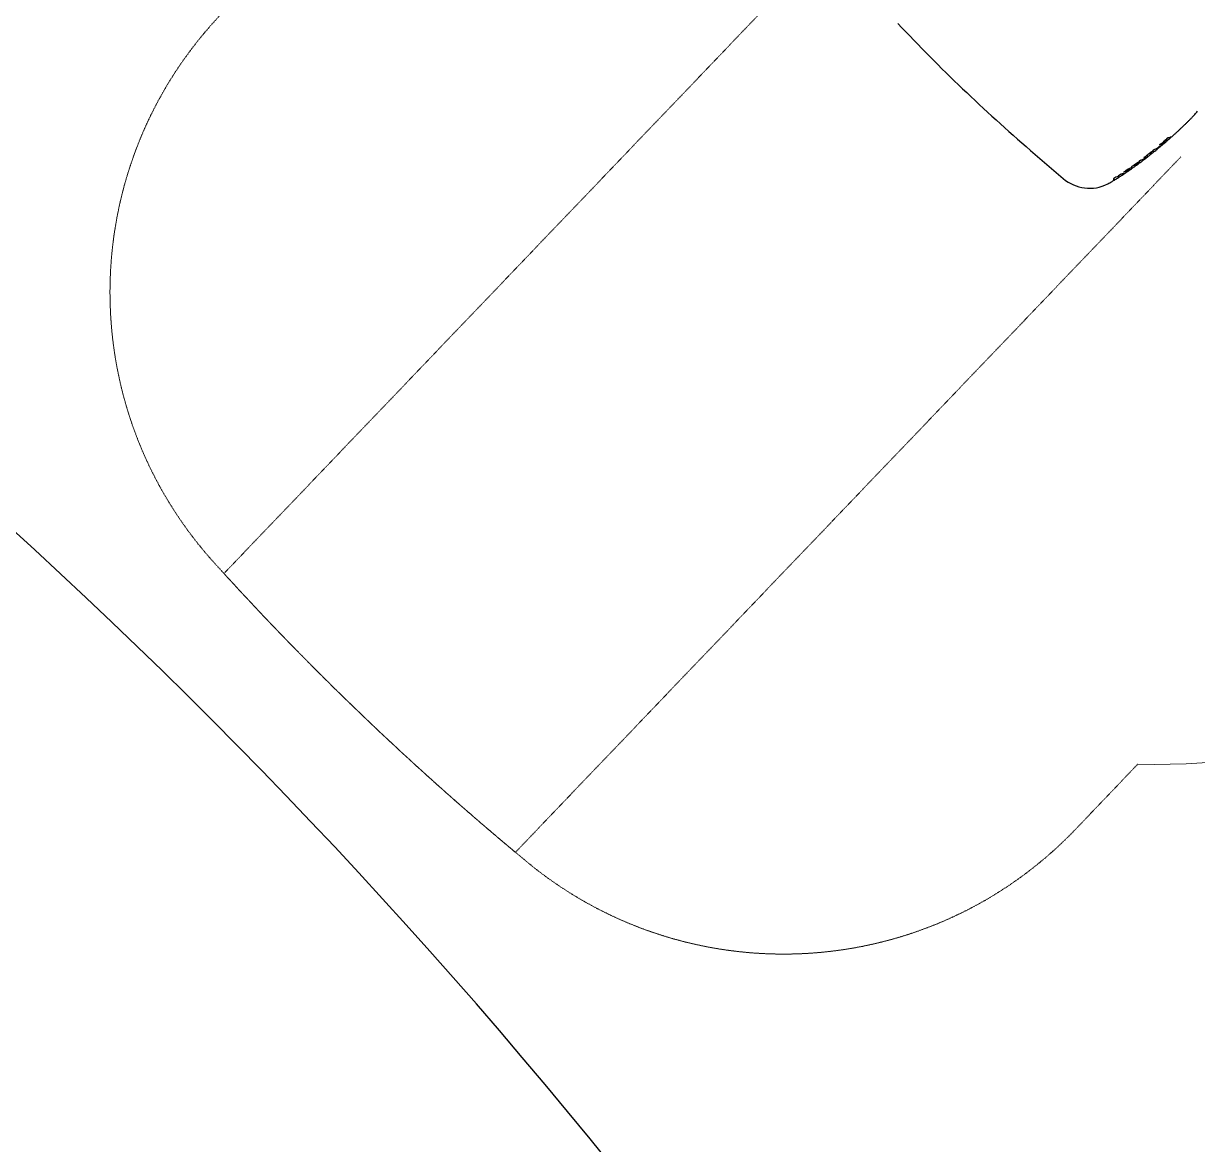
# Model space of a CAD drawing. Header units: millimetres. Extents: x 246416442 to 246896683, y 7418963194 to 7419503218.
# Drawn here: x 246832034 to 246834943, y 7419438067 to 7419440846 of the extents above; entities that cross this region are included whole.
import ezdxf

# ---------------------------------------------------------------- set-up
doc = ezdxf.new("R2010")
doc.units = ezdxf.units.MM
doc.linetypes.add('HIDDEN', pattern=[9.525, 6.35, -3.175])
for name, color, linetype in [('L-HS-CONCRETE PATH', 2, 'Continuous'), ('L-X-E-PLAY', 9, 'Continuous'), ('L-X-E-PLAY (FallZone)', 252, 'HIDDEN')]:
    doc.layers.add(name, color=color, linetype=linetype)

# ---------------------------------------------------------------- blocks, each defined once
blk = doc.blocks.new('Kubus Triple - Moduplay')
at = {"layer": 'L-X-E-PLAY', "lineweight": 25}
for p, q in [((-142541.3, -701550.5), (-142473.4, -701632.9)), ((-142198.8, -701577.8), (-142198.7, -701577.9)), ((-142254.1, -701608.9), (-142253.9, -701609)), ((-142253.7, -701609.1), (-142251.1, -701608.6)), ((-142249.3, -701608), (-142249.2, -701608.1)), ((-142249.3, -701608), (-142249.3, -701608)), ((-142249.2, -701608.1), (-142249.2, -701608.1)), ((-142246.4, -701605.5), (-142246.4, -701605.5)), ((-142219.6, -701591.8), (-142219.5, -701591.9)), ((-142219.6, -701591.8), (-142219.6, -701591.8)), ((-142219.5, -701591.9), (-142219.5, -701591.9)), ((-142219.3, -701589.2), (-142219.2, -701589.4)), ((-142215.9, -701589.3), (-142215.8, -701589.5)), ((-142212.5, -701586.6), (-142212.5, -701586.6)), ((-142318.6, -701641.8), (-142318.5, -701642)), ((-142306.3, -701636.8), (-142306.3, -701636.8)), ((-142295.8, -701630.5), (-142295.7, -701630.6)), ((-142284.1, -701626.2), (-142284.2, -701626.1)), ((-142262.2, -701615), (-142262.2, -701615))]:
    blk.add_line(p, q, dxfattribs=at)
for centre, radius, start, end in [((-139188.4, -698788.4), 4344.1, 213.4783, 219.4813), ((-142187.5, -701625.2), 47.7, 109.9232, 123.3921), ((-142253.8, -701608.9), 0.214, 216.9234, 284.3673), ((-142251.6, -701606.8), 1.83, 285.8911, 300.1073), ((-142258, -701590.9), 18.5, 308.7093, 308.8942), ((-142230.6, -701596.1), 1.95, 287.2742, 300.948), ((-142209.6, -701626.3), 34.9, 110.2599, 124.9975), ((-142219.4, -701591.7), 0.202, 118.4213, 215.3578), ((-142219.7, -701592), 0.202, 298.4156, 35.3568), ((-142219.4, -701589.3), 0.18, 35.7938, 85.2855), ((-142219, -701589.2), 0.207, 216.4794, 267.8483), ((-142131.1, -699785.8), 1805.8, 267.2109, 267.2723), ((-142887.5, -700469.6), 1305.3, 300.9307, 301.1301), ((-142216, -701589.4), 0.175, 34.9062, 86.4023), ((-142215.6, -701589.4), 0.204, 215.9977, 268.9031), ((-142396.3, -701569.5), 99.8, 219.4298, 287.1309), ((-142289.1, -701694), 60.7, 101.5617, 124.549), ((-142318.1, -701637.2), 4.65, 263.9476, 264.0177), ((-142325.3, -701609.8), 33, 305.2561, 305.2765), ((-142296, -701630.6), 0.172, 34.4392, 87.7715), ((-142295.6, -701630.5), 0.209, 216.3906, 272.977), ((-142342, -699984.9), 1646.5, 271.6165, 271.7627), ((-142291.6, -701629.2), 1.36, 279.5693, 299.1813), ((-142301, -701604.3), 27.6, 307.6442, 307.6826), ((-142395.3, -701572.8), 96.3, 287.1204, 290.841), ((-142350.6, -701657), 0.197, 290.5982, 358.6996), ((-142350.3, -701656.8), 0.197, 110.6125, 125.591), ((-142337.9, -701676.2), 24.9, 90.9261, 118.2933), ((-142338.8, -701649.2), 2.13, 282.6988, 299.5823), ((-142337.9, -701650.8), 0.294, 298.6059, 324.014)]:
    blk.add_arc(centre, radius, start, end, dxfattribs=at)
at = {"layer": 'L-X-E-PLAY', "color": 252, "lineweight": 5, "ltscale": 0.25}
blk.add_ellipse((-142232.8, -701626), major_axis=(1206.1, 891.8), ratio=0.999483, start_param=3.87132, end_param=4.712389, dxfattribs=at)
at = {"layer": 'L-X-E-PLAY', "lineweight": 25}
for points, knots in [([(-142361, -701662.8), (-142358.2, -701661.7), (-142353.2, -701659.8), (-142344.6, -701656.4), (-142336.2, -701652.9), (-142327.7, -701649.3), (-142319.4, -701645.6), (-142311.1, -701641.9), (-142302.8, -701638), (-142294.6, -701634.1), (-142286.5, -701630.2), (-142278.4, -701626.1), (-142270.4, -701622.1), (-142262.5, -701618), (-142254.8, -701613.9), (-142247.1, -701609.7), (-142239.6, -701605.6), (-142232.1, -701601.4), (-142224.8, -701597.1), (-142217.5, -701592.9), (-142210.4, -701588.7), (-142203.4, -701584.5), (-142196.6, -701580.2), (-142189.8, -701576), (-142183.2, -701571.8), (-142176.7, -701567.7), (-142170.6, -701563.7), (-142164.4, -701559.6), (-142158.3, -701555.5), (-142152.2, -701551.4), (-142146.4, -701547.4), (-142140.8, -701543.5), (-142135.4, -701539.5), (-142130.2, -701535.6), (-142125.5, -701532), (-142121, -701528.5), (-142118.6, -701526.5), (-142117.2, -701525.4)], [0, 0, 0, 0, 0.025827, 0.054889, 0.083855, 0.112723, 0.141524, 0.170213, 0.199081, 0.228186, 0.25723, 0.286291, 0.31532, 0.344274, 0.373179, 0.402062, 0.43095, 0.45987, 0.488848, 0.517848, 0.546816, 0.575755, 0.604693, 0.633656, 0.662624, 0.691595, 0.72059, 0.747444, 0.778048, 0.808145, 0.836819, 0.865537, 0.894296, 0.923042, 0.951201, 0.976833, 1, 1, 1, 1]), ([(-142223.6, -701591.3), (-142223.6, -701591.3), (-142223.6, -701591.3), (-142223.6, -701591.3), (-142223.6, -701591.3), (-142223.6, -701591.3), (-142223.5, -701591.3), (-142223.5, -701591.2), (-142223.5, -701591.2), (-142223.4, -701591.2), (-142223.4, -701591.1), (-142223.3, -701591.1), (-142223.3, -701591), (-142223.2, -701591), (-142223.1, -701590.9), (-142223.1, -701590.8), (-142223, -701590.8), (-142222.9, -701590.7), (-142222.8, -701590.7), (-142222.7, -701590.6), (-142222.6, -701590.5), (-142222.4, -701590.4), (-142222.3, -701590.4), (-142222.2, -701590.3), (-142222, -701590.2), (-142221.9, -701590.1), (-142221.7, -701590), (-142221.6, -701589.9), (-142221.4, -701589.8), (-142221.3, -701589.8), (-142221.1, -701589.7), (-142220.9, -701589.6), (-142220.8, -701589.5), (-142220.6, -701589.4), (-142220.5, -701589.3), (-142220.3, -701589.3), (-142220.2, -701589.2), (-142220, -701589.1), (-142219.8, -701589), (-142219.7, -701588.9), (-142219.5, -701588.8), (-142219.3, -701588.8), (-142219.1, -701588.7), (-142219, -701588.6), (-142218.8, -701588.5), (-142218.6, -701588.5), (-142218.5, -701588.4), (-142218.3, -701588.3), (-142218.2, -701588.3), (-142218, -701588.2), (-142217.8, -701588.1), (-142217.7, -701588.1), (-142217.4, -701588), (-142217.1, -701587.8), (-142216.4, -701587.6), (-142215.6, -701587.3), (-142214.5, -701586.8), (-142213.4, -701586.4), (-142212.1, -701585.9), (-142210.7, -701585.3), (-142209, -701584.6), (-142207.2, -701583.9), (-142205.5, -701583.3), (-142204.5, -701582.8), (-142203.9, -701582.6), (-142203.6, -701582.5), (-142203.4, -701582.4), (-142203.3, -701582.3), (-142203.1, -701582.3), (-142203, -701582.2), (-142202.9, -701582.2), (-142202.8, -701582.2), (-142202.7, -701582.2), (-142202.7, -701582.1), (-142202.6, -701582.1), (-142202.6, -701582.1), (-142202.5, -701582.1), (-142202.5, -701582.1), (-142202.4, -701582.1), (-142202.4, -701582.1), (-142202.4, -701582.1), (-142202.4, -701582.1), (-142202.4, -701582.1)], [0, 0, 0, 0, 0.0006093, 0.0048949, 0.0094375, 0.014307, 0.019498, 0.0249814, 0.0307149, 0.0366519, 0.0427407, 0.048065, 0.0536891, 0.0593606, 0.0650441, 0.0707031, 0.0763169, 0.0818705, 0.0873577, 0.0927965, 0.098306, 0.1039396, 0.1096945, 0.1155662, 0.1215471, 0.1276266, 0.1338004, 0.1398446, 0.145852, 0.1518082, 0.157697, 0.1635056, 0.1692243, 0.1748485, 0.1804002, 0.1860221, 0.1917981, 0.1977297, 0.2038159, 0.2100508, 0.2164235, 0.2229397, 0.2293767, 0.2358581, 0.2423955, 0.2489675, 0.2555512, 0.2621156, 0.2685204, 0.2747655, 0.2817012, 0.2896405, 0.2994116, 0.3145851, 0.3387417, 0.3845743, 0.4323626, 0.4835738, 0.5393142, 0.601566, 0.6744729, 0.7700652, 0.8493775, 0.8923304, 0.911035, 0.9270862, 0.9347859, 0.9412762, 0.9474675, 0.953165, 0.9584635, 0.963427, 0.9681017, 0.9725206, 0.9767056, 0.9811437, 0.9854513, 0.9892589, 0.9927959, 0.9960168, 0.9989016, 1, 1, 1, 1]), ([(-142203.8, -701580.3), (-142203.8, -701580.3), (-142203.7, -701580.3), (-142203.7, -701580.3), (-142203.6, -701580.2), (-142203.6, -701580.2), (-142203.6, -701580.2), (-142203.5, -701580.2), (-142203.5, -701580.1), (-142203.4, -701580.1), (-142203.4, -701580.1), (-142203.4, -701580.1), (-142203.3, -701580), (-142203.3, -701580), (-142203.3, -701580), (-142203.3, -701579.9), (-142203.3, -701579.9), (-142203.3, -701579.9), (-142203.3, -701579.9)], [0, 0, 0, 0, 0.048546, 0.124298, 0.198596, 0.273142, 0.347604, 0.422658, 0.499898, 0.579976, 0.671594, 0.73354, 0.780664, 0.828469, 0.876927, 0.927396, 0.97955, 1, 1, 1, 1]), ([(-142203.5, -701579), (-142203.5, -701579), (-142203.5, -701579), (-142203.5, -701579), (-142203.5, -701579), (-142203.5, -701579), (-142203.5, -701578.9), (-142203.5, -701578.9), (-142203.4, -701578.9), (-142203.4, -701578.8), (-142203.3, -701578.8), (-142203.3, -701578.7), (-142203.2, -701578.7), (-142203.1, -701578.6), (-142203, -701578.6), (-142202.9, -701578.5), (-142202.8, -701578.4), (-142202.7, -701578.4), (-142202.6, -701578.3), (-142202.4, -701578.2), (-142202.3, -701578.1), (-142202.2, -701578.1), (-142202.1, -701578), (-142201.9, -701577.9), (-142201.8, -701577.8), (-142201.7, -701577.8), (-142201.6, -701577.7), (-142201.4, -701577.6), (-142201.3, -701577.5), (-142201.2, -701577.5), (-142201, -701577.4), (-142200.9, -701577.3), (-142200.7, -701577.3), (-142200.6, -701577.2), (-142200.5, -701577.1), (-142200.3, -701577.1), (-142200.2, -701577), (-142200.1, -701577), (-142200, -701576.9), (-142199.8, -701576.9), (-142199.7, -701576.8), (-142199.6, -701576.8), (-142199.5, -701576.7), (-142199.4, -701576.7), (-142199.3, -701576.7), (-142199.3, -701576.6), (-142199.2, -701576.6), (-142199.1, -701576.6), (-142199, -701576.6), (-142199, -701576.6), (-142198.9, -701576.6), (-142198.9, -701576.5), (-142198.9, -701576.5), (-142198.9, -701576.5), (-142198.9, -701576.5), (-142198.9, -701576.5), (-142198.9, -701576.5)], [0, 0, 0, 0, 0.005017, 0.016727, 0.029686, 0.043902, 0.059267, 0.075607, 0.092725, 0.110434, 0.128577, 0.147029, 0.165692, 0.184541, 0.203834, 0.224333, 0.245594, 0.267566, 0.290401, 0.313879, 0.336263, 0.355494, 0.375911, 0.395654, 0.41545, 0.435277, 0.455112, 0.474927, 0.494701, 0.514414, 0.534049, 0.553626, 0.574804, 0.595889, 0.616837, 0.637612, 0.658187, 0.678543, 0.698673, 0.718575, 0.738272, 0.758166, 0.778272, 0.798601, 0.819149, 0.8399, 0.860818, 0.881848, 0.900201, 0.917597, 0.935875, 0.952457, 0.967727, 0.981446, 0.994389, 1, 1, 1, 1]), ([(-142203.3, -701579.9), (-142203.3, -701579.8), (-142203.4, -701579.5), (-142203.5, -701579.3), (-142203.5, -701579.1), (-142203.5, -701579), (-142203.5, -701579), (-142203.5, -701579), (-142203.5, -701579)], [0, 0, 0, 0, 0.322484, 0.811215, 0.918125, 0.969909, 0.997075, 1, 1, 1, 1]), ([(-142203.4, -701579.6), (-142203.4, -701579.6), (-142203.4, -701579.5), (-142203.4, -701579.5), (-142203.4, -701579.5), (-142203.4, -701579.5)], [0, 0, 0, 0, 0.299359, 0.715061, 1, 1, 1, 1]), ([(-142199, -701577.7), (-142199, -701577.7), (-142199, -701577.7), (-142199, -701577.7), (-142199, -701577.7), (-142199, -701577.7), (-142198.9, -701577.7), (-142198.9, -701577.7), (-142198.9, -701577.7), (-142198.8, -701577.8), (-142198.8, -701577.8), (-142198.8, -701577.8)], [0, 0, 0, 0, 0.048109, 0.182084, 0.30795, 0.431743, 0.560037, 0.698216, 0.844666, 0.995518, 1, 1, 1, 1]), ([(-142198.7, -701577.9), (-142198.7, -701577.9), (-142198.7, -701577.9), (-142198.7, -701577.9), (-142198.7, -701578), (-142198.7, -701578), (-142198.6, -701578), (-142198.6, -701578), (-142198.6, -701578), (-142198.5, -701578), (-142198.5, -701578), (-142198.5, -701578), (-142198.5, -701578)], [0, 0, 0, 0, 0.029469, 0.14423, 0.251936, 0.354073, 0.451646, 0.545981, 0.640099, 0.738925, 0.850023, 1, 1, 1, 1]), ([(-142198.5, -701578), (-142196.8, -701577.4), (-142195.4, -701577), (-142193.8, -701576.5), (-142193.7, -701576.5), (-142193.6, -701576.4), (-142193.5, -701576.4), (-142193.4, -701576.4), (-142193.4, -701576.4), (-142193.3, -701576.4), (-142193.3, -701576.4), (-142193.3, -701576.4), (-142193.3, -701576.4), (-142193.3, -701576.4), (-142193.3, -701576.4), (-142193.3, -701576.4)], [0, 0, 0, 0, 0.827376, 0.862712, 0.880968, 0.897525, 0.913086, 0.927563, 0.941021, 0.953484, 0.965161, 0.977475, 0.9878, 0.997203, 1, 1, 1, 1]), ([(-142267.1, -701615.7), (-142267.1, -701615.7), (-142267.1, -701615.7), (-142267.1, -701615.7), (-142267, -701615.6), (-142267, -701615.6), (-142267, -701615.6), (-142267, -701615.6), (-142266.9, -701615.5), (-142266.9, -701615.5), (-142266.8, -701615.5), (-142266.7, -701615.4), (-142266.7, -701615.4), (-142266.6, -701615.3), (-142266.5, -701615.2), (-142266.4, -701615.2), (-142266.3, -701615.1), (-142266.2, -701615.1), (-142266.1, -701615), (-142265.9, -701614.9), (-142265.8, -701614.9), (-142265.7, -701614.8), (-142265.5, -701614.7), (-142265.4, -701614.6), (-142265.2, -701614.5), (-142265.1, -701614.5), (-142264.9, -701614.4), (-142264.8, -701614.3), (-142264.6, -701614.3), (-142264.5, -701614.2), (-142264.4, -701614.1), (-142264.2, -701614.1), (-142264.1, -701614), (-142263.9, -701613.9), (-142263.8, -701613.9), (-142263.7, -701613.8), (-142263.5, -701613.8), (-142263.4, -701613.7), (-142263.3, -701613.7), (-142263.2, -701613.6), (-142263.1, -701613.6), (-142263, -701613.6), (-142262.9, -701613.5), (-142262.8, -701613.5), (-142262.7, -701613.5), (-142262.6, -701613.4), (-142262.5, -701613.4), (-142262.5, -701613.4), (-142262.4, -701613.4), (-142262.3, -701613.4), (-142262.3, -701613.4), (-142262.2, -701613.4), (-142261.4, -701613.3), (-142260.3, -701613.1), (-142259.1, -701613), (-142258.5, -701612.9), (-142258.3, -701612.9), (-142258.1, -701612.8), (-142258, -701612.8), (-142257.9, -701612.8), (-142257.8, -701612.8), (-142257.7, -701612.8), (-142257.6, -701612.8), (-142257.6, -701612.8), (-142257.5, -701612.8), (-142257.5, -701612.8), (-142257.4, -701612.8), (-142257.4, -701612.8), (-142257.4, -701612.8), (-142257.4, -701612.8), (-142257.4, -701612.8)], [0, 0, 0, 0, 0.002263, 0.006384, 0.010837, 0.01547, 0.020542, 0.025984, 0.031738, 0.037746, 0.043957, 0.050329, 0.056824, 0.063407, 0.070048, 0.076717, 0.083385, 0.090031, 0.096717, 0.103727, 0.110971, 0.118453, 0.126167, 0.134153, 0.142355, 0.150274, 0.157898, 0.165234, 0.171548, 0.178219, 0.18493, 0.191702, 0.198518, 0.205359, 0.212202, 0.219022, 0.225796, 0.232507, 0.239137, 0.245671, 0.252119, 0.258697, 0.265403, 0.272223, 0.279132, 0.286096, 0.293085, 0.300319, 0.307775, 0.315492, 0.323514, 0.331966, 0.341943, 0.619175, 0.757948, 0.802931, 0.837779, 0.857042, 0.873382, 0.887725, 0.900025, 0.912798, 0.925851, 0.938529, 0.950795, 0.96262, 0.973985, 0.984898, 0.995433, 1, 1, 1, 1]), ([(-142259.5, -701611.6), (-142259.5, -701611.6), (-142259.5, -701611.6), (-142259.5, -701611.6), (-142259.5, -701611.6), (-142259.5, -701611.6), (-142259.5, -701611.6), (-142259.4, -701611.5), (-142259.4, -701611.5), (-142259.3, -701611.5), (-142259.3, -701611.4), (-142259.2, -701611.4), (-142259.1, -701611.3), (-142259.1, -701611.3), (-142259, -701611.2), (-142258.9, -701611.2), (-142258.8, -701611.1), (-142258.7, -701611), (-142258.6, -701611), (-142258.4, -701610.9), (-142258.3, -701610.8), (-142258.1, -701610.7), (-142258, -701610.6), (-142257.7, -701610.5), (-142257.3, -701610.3), (-142256.7, -701609.9), (-142255.8, -701609.5), (-142254.7, -701608.9), (-142253.8, -701608.4), (-142253.1, -701608), (-142252.8, -701607.8), (-142252.5, -701607.7), (-142252.2, -701607.5), (-142252, -701607.4), (-142251.7, -701607.2), (-142251.4, -701607.1), (-142251.2, -701607), (-142250.9, -701606.8), (-142250.6, -701606.7), (-142250.4, -701606.5), (-142250.1, -701606.4), (-142249.9, -701606.3), (-142249.6, -701606.2), (-142249.3, -701606), (-142249.1, -701605.9), (-142248.8, -701605.8), (-142248.6, -701605.7), (-142248.3, -701605.5), (-142248.1, -701605.4), (-142247.8, -701605.3), (-142247.6, -701605.2), (-142247.3, -701605.1), (-142247.1, -701605), (-142246.8, -701604.9), (-142246.6, -701604.7), (-142246.3, -701604.6), (-142246.1, -701604.5), (-142245.9, -701604.4), (-142245.6, -701604.3), (-142245.4, -701604.2), (-142245.2, -701604.2), (-142245, -701604.1), (-142244.8, -701604), (-142244.6, -701603.9), (-142244.4, -701603.8), (-142244.2, -701603.8), (-142244, -701603.7), (-142243.8, -701603.6), (-142243.7, -701603.6), (-142243.5, -701603.5), (-142243.3, -701603.5), (-142243.2, -701603.4), (-142243, -701603.4), (-142242.9, -701603.3), (-142242.7, -701603.3), (-142242.6, -701603.2), (-142242.5, -701603.2), (-142242.3, -701603.2), (-142242.2, -701603.2), (-142242.1, -701603.1), (-142242, -701603.1), (-142241.9, -701603.1), (-142241.8, -701603.1), (-142241.7, -701603.1), (-142241.6, -701603.1), (-142241.6, -701603.1), (-142241.5, -701603.1), (-142241.5, -701603.1), (-142241.5, -701603.1), (-142241.4, -701603.1), (-142241.4, -701603.1), (-142241.4, -701603.1), (-142241.4, -701603.1)], [0, 0, 0, 0, 0.0005896, 0.0040726, 0.0078887, 0.0120366, 0.0164806, 0.0211642, 0.0260212, 0.030958, 0.0360918, 0.0414241, 0.0469317, 0.0525947, 0.0583939, 0.0643087, 0.0703163, 0.0763924, 0.0824791, 0.0887628, 0.095565, 0.1030623, 0.1115781, 0.1218164, 0.136252, 0.1731081, 0.2110748, 0.2569596, 0.3218572, 0.3415053, 0.3570254, 0.3694284, 0.3804893, 0.3923692, 0.4038418, 0.4159555, 0.4278816, 0.4396457, 0.4511995, 0.4625361, 0.4738149, 0.4850275, 0.4961662, 0.5072247, 0.5181977, 0.5290811, 0.5398722, 0.5505766, 0.5612877, 0.5720852, 0.5829434, 0.5938484, 0.6047852, 0.6157382, 0.6266896, 0.6376192, 0.6485108, 0.6592433, 0.6696813, 0.6801357, 0.690581, 0.700993, 0.7113515, 0.7216378, 0.7318343, 0.7419252, 0.7518966, 0.7617784, 0.7717672, 0.7819085, 0.7921941, 0.8026134, 0.8131527, 0.8237954, 0.8345214, 0.8453073, 0.8561262, 0.866987, 0.8786508, 0.8901878, 0.9015765, 0.91279, 0.9237999, 0.9345753, 0.9450822, 0.955282, 0.9639092, 0.9729938, 0.9809116, 0.9892944, 0.9972664, 1, 1, 1, 1]), ([(-142254.2, -701608.8), (-142254.2, -701608.8), (-142254.2, -701608.8), (-142254.2, -701608.8), (-142254.2, -701608.8), (-142254.2, -701608.8), (-142254.1, -701608.8), (-142254.1, -701608.8), (-142254.1, -701608.8), (-142254.1, -701608.9), (-142254.1, -701608.9), (-142254.1, -701608.9)], [0, 0, 0, 0, 0.006606, 0.149464, 0.277718, 0.401388, 0.526608, 0.661199, 0.807369, 0.960745, 1, 1, 1, 1]), ([(-142250.7, -701608.4), (-142250.2, -701608.1), (-142249.4, -701607.7), (-142248.6, -701607.2), (-142248.2, -701607), (-142248, -701606.9), (-142247.8, -701606.8), (-142247.7, -701606.8), (-142247.6, -701606.7), (-142247.5, -701606.6), (-142247.3, -701606.5), (-142247.2, -701606.5), (-142247.1, -701606.4), (-142247, -701606.3), (-142246.9, -701606.3), (-142246.8, -701606.2), (-142246.8, -701606.2), (-142246.7, -701606.1), (-142246.6, -701606), (-142246.6, -701606), (-142246.5, -701605.9), (-142246.5, -701605.9), (-142246.4, -701605.8), (-142246.4, -701605.8), (-142246.4, -701605.7), (-142246.3, -701605.7), (-142246.3, -701605.7), (-142246.3, -701605.6), (-142246.3, -701605.6), (-142246.4, -701605.5), (-142246.4, -701605.5), (-142246.4, -701605.5), (-142246.4, -701605.5)], [0, 0, 0, 0, 0.251608, 0.399431, 0.436533, 0.465885, 0.492461, 0.516931, 0.539872, 0.564295, 0.588432, 0.612818, 0.636923, 0.660661, 0.683987, 0.706877, 0.73014, 0.753883, 0.778166, 0.803083, 0.828805, 0.855655, 0.884205, 0.906108, 0.923215, 0.93778, 0.950718, 0.962461, 0.975183, 0.987481, 0.99938, 1, 1, 1, 1]), ([(-142249.7, -701607.9), (-142249.6, -701607.9), (-142249.5, -701607.9), (-142249.4, -701607.9), (-142249.4, -701607.9), (-142249.3, -701608)], [0, 0, 0, 0, 0.5, 0.5, 1, 1, 1, 1]), ([(-142249.2, -701608.1), (-142249.2, -701608.2), (-142249.1, -701608.2), (-142249, -701608.2), (-142249, -701608.2), (-142248.9, -701608.2)], [0, 0, 0, 0, 0.5, 0.5, 1, 1, 1, 1]), ([(-142249, -701608.2), (-142248.6, -701608.1), (-142248.2, -701608), (-142247.5, -701607.9), (-142247.2, -701607.8), (-142247, -701607.8), (-142246.8, -701607.8), (-142246.7, -701607.7), (-142246.7, -701607.7), (-142246.6, -701607.7), (-142246.6, -701607.7), (-142246.6, -701607.7), (-142246.5, -701607.7), (-142246.5, -701607.7), (-142246.5, -701607.7), (-142246.5, -701607.7)], [0, 0, 0, 0, 0.378789, 0.581688, 0.708953, 0.790155, 0.835453, 0.866698, 0.893884, 0.917689, 0.938713, 0.958092, 0.976226, 0.992494, 1, 1, 1, 1]), ([(-142242.4, -701602.1), (-142242.4, -701602.1), (-142242.4, -701602.1), (-142242.4, -701602.1), (-142242.3, -701602.1), (-142242.3, -701602.1), (-142242.3, -701602.1), (-142242.3, -701602), (-142242.2, -701602), (-142242.2, -701602), (-142242.1, -701601.9), (-142242, -701601.9), (-142242, -701601.8), (-142241.9, -701601.8), (-142241.8, -701601.7), (-142241.7, -701601.7), (-142241.6, -701601.6), (-142241.5, -701601.5), (-142241.4, -701601.4), (-142241.2, -701601.4), (-142241.1, -701601.3), (-142241, -701601.2), (-142240.8, -701601.1), (-142240.7, -701601.1), (-142240.5, -701601), (-142240.4, -701600.9), (-142240.2, -701600.8), (-142240.1, -701600.8), (-142240, -701600.7), (-142239.8, -701600.6), (-142239.7, -701600.5), (-142239.5, -701600.5), (-142239.4, -701600.4), (-142239.3, -701600.4), (-142239.1, -701600.3), (-142239, -701600.2), (-142238.9, -701600.2), (-142238.8, -701600.1), (-142238.7, -701600.1), (-142238.5, -701600), (-142238.4, -701600), (-142238.3, -701600), (-142238.2, -701599.9), (-142238.1, -701599.9), (-142238, -701599.9), (-142237.9, -701599.8), (-142237.8, -701599.8), (-142237.8, -701599.8), (-142237.7, -701599.7), (-142237.6, -701599.7), (-142237.4, -701599.7), (-142235.8, -701599.3), (-142233.2, -701598.7), (-142231, -701598.2), (-142230, -701597.9)], [0, 0, 0, 0, 0.002276, 0.005953, 0.010056, 0.014582, 0.019497, 0.024748, 0.030269, 0.036002, 0.041892, 0.047891, 0.053924, 0.059859, 0.065955, 0.072208, 0.078619, 0.085186, 0.091903, 0.098763, 0.105785, 0.113399, 0.120816, 0.128027, 0.135039, 0.141859, 0.148504, 0.154992, 0.161233, 0.16754, 0.173901, 0.180307, 0.186745, 0.1932, 0.199655, 0.20522, 0.211084, 0.217071, 0.22315, 0.229316, 0.23556, 0.241867, 0.248218, 0.254587, 0.260903, 0.267461, 0.274442, 0.281989, 0.290325, 0.299853, 0.311521, 0.339832, 0.735867, 1, 1, 1, 1]), ([(-142217.1, -701589.5), (-142217.1, -701589.5), (-142217.1, -701589.5), (-142217, -701589.5), (-142217, -701589.5), (-142217, -701589.5), (-142216.9, -701589.5), (-142216.9, -701589.5), (-142216.8, -701589.5), (-142216.8, -701589.5), (-142216.7, -701589.4), (-142216.7, -701589.4), (-142216.6, -701589.4), (-142216.6, -701589.3), (-142216.6, -701589.3), (-142216.5, -701589.3)], [0, 0, 0, 0, 0.019063, 0.068408, 0.123502, 0.193039, 0.299675, 0.392054, 0.477695, 0.56759, 0.656129, 0.742729, 0.829021, 0.915332, 1, 1, 1, 1]), ([(-142215.6, -701589.6), (-142215.5, -701589.6), (-142215.3, -701589.6), (-142215.1, -701589.6), (-142215, -701589.6), (-142214.9, -701589.6), (-142214.9, -701589.6), (-142214.9, -701589.6), (-142214.9, -701589.6), (-142214.9, -701589.6), (-142214.9, -701589.6)], [0, 0, 0, 0, 0.40087, 0.681116, 0.812617, 0.867378, 0.913537, 0.952321, 0.985303, 1, 1, 1, 1]), ([(-142212.7, -701587), (-142212.6, -701587), (-142212.6, -701587), (-142212.6, -701586.9), (-142212.6, -701586.9), (-142212.5, -701586.9), (-142212.5, -701586.9), (-142212.5, -701586.8), (-142212.5, -701586.8), (-142212.4, -701586.8), (-142212.4, -701586.7), (-142212.4, -701586.7), (-142212.4, -701586.7), (-142212.5, -701586.6), (-142212.5, -701586.6), (-142212.5, -701586.6)], [0, 0, 0, 0, 0.057051, 0.158971, 0.266809, 0.390624, 0.481478, 0.542884, 0.607257, 0.673657, 0.742193, 0.812388, 0.883608, 0.955344, 1, 1, 1, 1]), ([(-142212.5, -701586.6), (-142212.5, -701586.6), (-142212.5, -701586.5), (-142212.5, -701586.5), (-142212.5, -701586.5), (-142212.5, -701586.4), (-142212.5, -701586.4), (-142212.5, -701586.4), (-142212.5, -701586.4), (-142212.5, -701586.4), (-142212.5, -701586.3), (-142212.5, -701586.3), (-142212.5, -701586.3)], [0, 0, 0, 0, 0.046341, 0.181689, 0.306902, 0.423293, 0.532129, 0.633795, 0.729976, 0.825352, 0.923061, 1, 1, 1, 1]), ([(-142318.5, -701642), (-142318.5, -701642), (-142318.5, -701642), (-142318.4, -701642.1), (-142318.4, -701642.1), (-142318.3, -701642.1), (-142318.3, -701642.1), (-142318.2, -701642.2), (-142318.1, -701642.2), (-142318, -701642.2), (-142317.9, -701642.2), (-142317.8, -701642.2), (-142317.7, -701642.2), (-142317.6, -701642.2), (-142317.5, -701642.2), (-142317.4, -701642.2), (-142317.3, -701642.2), (-142317.1, -701642.1), (-142317, -701642.1), (-142316.9, -701642.1), (-142316.7, -701642.1), (-142316.6, -701642), (-142316.4, -701642), (-142316.2, -701641.9), (-142316.1, -701641.9), (-142315.9, -701641.8), (-142315.7, -701641.8), (-142315.6, -701641.7), (-142315.4, -701641.7), (-142315.2, -701641.6), (-142315, -701641.6), (-142314.9, -701641.5), (-142314.8, -701641.5), (-142314.8, -701641.5)], [0, 0, 0, 0, 0.011667, 0.033813, 0.059128, 0.086443, 0.116764, 0.150949, 0.189298, 0.230858, 0.273885, 0.317283, 0.353986, 0.392457, 0.430904, 0.468321, 0.504827, 0.54054, 0.575569, 0.610012, 0.643961, 0.677502, 0.710335, 0.742969, 0.775402, 0.807543, 0.839304, 0.870959, 0.90294, 0.933517, 0.962966, 0.99153, 1, 1, 1, 1]), ([(-142314.8, -701641.5), (-142314.7, -701641.5), (-142314.6, -701641.5), (-142314.5, -701641.4), (-142314.3, -701641.3), (-142314.1, -701641.3), (-142313.9, -701641.2), (-142313.8, -701641.1), (-142313.6, -701641.1), (-142313.4, -701641), (-142313.2, -701640.9), (-142313, -701640.8), (-142312.8, -701640.7), (-142312.6, -701640.7), (-142312.4, -701640.6), (-142312.2, -701640.5), (-142312, -701640.4), (-142311.7, -701640.3), (-142311.5, -701640.2), (-142311.3, -701640.1), (-142311.1, -701640), (-142310.8, -701639.9), (-142310.6, -701639.8), (-142310.4, -701639.7), (-142310.1, -701639.6), (-142309.9, -701639.5), (-142309.7, -701639.4), (-142309.5, -701639.3), (-142309.3, -701639.2), (-142309.1, -701639.1), (-142308.9, -701639), (-142308.7, -701638.9), (-142308.5, -701638.8), (-142308.4, -701638.7), (-142308.2, -701638.6), (-142308, -701638.5), (-142307.9, -701638.4), (-142307.8, -701638.4), (-142307.6, -701638.3), (-142307.5, -701638.2), (-142307.4, -701638.1), (-142307.3, -701638.1), (-142307.2, -701638), (-142307.1, -701637.9), (-142307, -701637.9), (-142306.9, -701637.8), (-142306.8, -701637.7), (-142306.7, -701637.7), (-142306.6, -701637.6), (-142306.6, -701637.5), (-142306.5, -701637.5), (-142306.4, -701637.4), (-142306.4, -701637.3), (-142306.3, -701637.3), (-142306.3, -701637.2), (-142306.2, -701637.1), (-142306.2, -701637.1), (-142306.2, -701637), (-142306.2, -701637), (-142306.2, -701636.9), (-142306.2, -701636.9), (-142306.2, -701636.8), (-142306.3, -701636.8), (-142306.3, -701636.8), (-142306.3, -701636.8)], [0, 0, 0, 0, 0.008647, 0.024835, 0.040825, 0.056637, 0.072307, 0.087871, 0.103368, 0.118714, 0.13404, 0.149593, 0.165323, 0.181174, 0.197085, 0.213021, 0.229254, 0.245944, 0.263024, 0.2805, 0.298372, 0.316617, 0.335959, 0.355212, 0.374258, 0.393138, 0.409622, 0.427152, 0.444302, 0.461262, 0.478004, 0.494508, 0.510759, 0.52675, 0.54248, 0.557955, 0.573185, 0.588186, 0.602977, 0.617534, 0.63221, 0.647156, 0.662406, 0.677993, 0.693951, 0.710312, 0.727109, 0.744375, 0.762144, 0.780453, 0.799343, 0.818931, 0.839076, 0.859572, 0.880817, 0.899287, 0.915999, 0.93102, 0.944887, 0.958043, 0.972009, 0.985546, 0.999009, 1, 1, 1, 1]), ([(-142301.3, -701633), (-142301.3, -701633), (-142301.3, -701632.9), (-142301.2, -701632.8), (-142300.8, -701632.5), (-142300.2, -701632.2), (-142298.8, -701631.6), (-142296.6, -701630.5), (-142294.1, -701629.2), (-142291.9, -701628.2), (-142290.3, -701627.4), (-142288.7, -701626.8), (-142287.3, -701626.2), (-142286, -701625.6), (-142284.7, -701625.1), (-142283.5, -701624.7), (-142282.4, -701624.4), (-142281.5, -701624.1), (-142280.6, -701623.9), (-142279.9, -701623.8), (-142279.3, -701623.8), (-142279, -701623.8), (-142279, -701623.8), (-142279, -701623.8)], [0, 0, 0, 0, 0.007855, 0.02693, 0.048793, 0.07167, 0.097644, 0.190964, 0.301146, 0.356232, 0.409338, 0.4586, 0.505747, 0.552139, 0.598883, 0.646707, 0.694749, 0.744342, 0.79682, 0.852902, 0.912465, 0.963831, 1, 1, 1, 1]), ([(-142291.1, -701631.2), (-142291.3, -701631.3), (-142291.5, -701631.4), (-142291.7, -701631.5), (-142291.9, -701631.6), (-142292, -701631.6)], [0, 0, 0, 0, 0.576351, 0.576351, 1, 1, 1, 1]), ([(-142290.9, -701630.4), (-142290.6, -701630.2), (-142290, -701629.9), (-142289.1, -701629.5), (-142288.5, -701629.2), (-142288.1, -701629), (-142287.8, -701628.9), (-142287.6, -701628.8), (-142287.4, -701628.7), (-142287.1, -701628.5), (-142286.9, -701628.4), (-142286.7, -701628.3), (-142286.5, -701628.2), (-142286.3, -701628.1), (-142286.2, -701628), (-142286, -701627.9), (-142285.8, -701627.8), (-142285.7, -701627.7), (-142285.5, -701627.7), (-142285.4, -701627.6), (-142285.3, -701627.5), (-142285.2, -701627.4), (-142285, -701627.3), (-142284.9, -701627.3), (-142284.8, -701627.2), (-142284.7, -701627.1), (-142284.7, -701627.1), (-142284.6, -701627), (-142284.5, -701626.9), (-142284.4, -701626.9), (-142284.4, -701626.8), (-142284.3, -701626.8), (-142284.2, -701626.7), (-142284.2, -701626.6), (-142284.1, -701626.6), (-142284.1, -701626.5), (-142284.1, -701626.5), (-142284.1, -701626.4), (-142284.1, -701626.3), (-142284.1, -701626.3), (-142284.1, -701626.2), (-142284.1, -701626.2), (-142284.1, -701626.2), (-142284.1, -701626.2)], [0, 0, 0, 0, 0.08929, 0.198719, 0.246281, 0.278917, 0.303496, 0.325803, 0.34948, 0.37287, 0.395423, 0.417252, 0.438479, 0.459208, 0.479537, 0.499076, 0.518383, 0.537517, 0.556437, 0.575108, 0.593509, 0.611636, 0.62948, 0.647312, 0.665528, 0.684104, 0.703022, 0.722261, 0.741803, 0.761678, 0.781475, 0.803238, 0.825633, 0.848814, 0.872845, 0.893387, 0.911604, 0.927908, 0.94293, 0.957174, 0.972302, 0.986951, 1, 1, 1, 1]), ([(-142280.5, -701622.6), (-142280.5, -701622.6), (-142280.4, -701622.6), (-142280.4, -701622.5), (-142280.2, -701622.4), (-142279.9, -701622.2), (-142279.6, -701622), (-142279.2, -701621.8), (-142278.7, -701621.6), (-142278.2, -701621.3), (-142277.7, -701621.1), (-142277.3, -701620.9), (-142276.9, -701620.7), (-142276.5, -701620.6), (-142276.2, -701620.5), (-142275.9, -701620.4), (-142275.6, -701620.4), (-142274.3, -701620.2), (-142272.8, -701620), (-142271.4, -701619.9), (-142271, -701619.8), (-142270.6, -701619.7), (-142270.2, -701619.6), (-142269.7, -701619.4), (-142269.1, -701619.2), (-142268.6, -701618.9), (-142268, -701618.7), (-142267.3, -701618.4), (-142266.7, -701618.1), (-142266.1, -701617.8), (-142265.5, -701617.5), (-142264.9, -701617.2), (-142264.3, -701616.9), (-142263.8, -701616.6), (-142263.3, -701616.3), (-142263, -701616.1), (-142262.7, -701615.9), (-142262.4, -701615.7), (-142262.3, -701615.5), (-142262.2, -701615.3), (-142262.2, -701615.2), (-142262.2, -701615.1), (-142262.2, -701615)], [0, 0, 0, 0, 0.007085, 0.018239, 0.031062, 0.044442, 0.058137, 0.073074, 0.090005, 0.10622, 0.121181, 0.135337, 0.149522, 0.163853, 0.178103, 0.192178, 0.208615, 0.238787, 0.52839, 0.567674, 0.590379, 0.61332, 0.635135, 0.656181, 0.676988, 0.697755, 0.717854, 0.73721, 0.756709, 0.776245, 0.797072, 0.818658, 0.839581, 0.85948, 0.878235, 0.896949, 0.916445, 0.937083, 0.960408, 0.979323, 0.991581, 1, 1, 1, 1]), ([(-142262.2, -701615), (-142262.2, -701615), (-142262.2, -701615), (-142262.3, -701615), (-142262.3, -701615), (-142262.3, -701614.9), (-142262.3, -701614.9), (-142262.3, -701614.9), (-142262.3, -701614.9)], [0, 0, 0, 0, 0.11806, 0.338481, 0.531498, 0.73501, 0.932625, 1, 1, 1, 1]), ([(-142350.4, -701657.1), (-142350.4, -701656.9), (-142350.4, -701656.4), (-142350.4, -701655.3), (-142350.4, -701655.2), (-142350.4, -701654.7), (-142350.4, -701654.7), (-142350.4, -701654.6), (-142350.4, -701654.6), (-142350.4, -701654.6), (-142350.4, -701654.6), (-142350.4, -701654.7), (-142350.4, -701654.7), (-142350.4, -701654.7), (-142350.4, -701654.7), (-142350.4, -701654.7), (-142350.4, -701654.7), (-142350.4, -701654.7), (-142350.3, -701654.6), (-142350.3, -701654.6), (-142350.3, -701654.6), (-142350.2, -701654.5), (-142350.1, -701654.5), (-142350.1, -701654.5), (-142350, -701654.4), (-142349.9, -701654.4), (-142349.8, -701654.3), (-142349.8, -701654.3), (-142349.8, -701654.3)], [0, 0, 0, 0, 0.164559, 0.639745, 0.877338, 0.878675, 0.879952, 0.884779, 0.889363, 0.89386, 0.898442, 0.903426, 0.909597, 0.914417, 0.918797, 0.923383, 0.928007, 0.933121, 0.938694, 0.944705, 0.951126, 0.957934, 0.965102, 0.972585, 0.980438, 0.988662, 0.997264, 1, 1, 1, 1]), ([(-142337.7, -701651), (-142337.6, -701650.9), (-142337.3, -701650.4), (-142336.8, -701649.8), (-142336.4, -701649.2), (-142336.3, -701649.1), (-142336.2, -701648.9), (-142336.2, -701648.9), (-142336.1, -701648.8), (-142336.1, -701648.8), (-142336.1, -701648.8), (-142336.1, -701648.8), (-142336, -701648.7), (-142336, -701648.7), (-142336, -701648.7), (-142335.9, -701648.6), (-142335.8, -701648.6), (-142335.8, -701648.6), (-142335.8, -701648.5)], [0, 0, 0, 0, 0.128315, 0.624997, 0.749167, 0.817836, 0.850632, 0.880357, 0.91038, 0.919447, 0.928318, 0.937228, 0.946922, 0.957271, 0.968183, 0.97957, 0.99135, 1, 1, 1, 1]), ([(-142335.8, -701648.5), (-142335.8, -701648.5), (-142335.7, -701648.5), (-142335.6, -701648.5), (-142335.6, -701648.4), (-142335.4, -701648.3), (-142335.3, -701648.3), (-142335.2, -701648.2), (-142335.1, -701648.1), (-142335, -701648.1), (-142334.8, -701648), (-142334.7, -701647.9), (-142334.6, -701647.9), (-142334.4, -701647.8), (-142334.3, -701647.7), (-142334.1, -701647.7), (-142334, -701647.6), (-142333.8, -701647.5), (-142333.6, -701647.5), (-142333.5, -701647.4), (-142333.3, -701647.3), (-142333.1, -701647.2), (-142332.9, -701647.1), (-142332.7, -701647.1), (-142332.6, -701647), (-142332.4, -701646.9), (-142332.2, -701646.9), (-142332, -701646.8), (-142331.9, -701646.7), (-142331.7, -701646.7), (-142331.6, -701646.6), (-142331.4, -701646.5), (-142331.2, -701646.5), (-142331.1, -701646.4), (-142330.9, -701646.4), (-142330.8, -701646.3), (-142330.6, -701646.3), (-142330.5, -701646.2), (-142330.3, -701646.2), (-142330.2, -701646.2), (-142330.1, -701646.1), (-142330, -701646.1), (-142329.9, -701646.1), (-142329.8, -701646), (-142329.7, -701646), (-142329.6, -701646), (-142329.6, -701646), (-142329.5, -701646), (-142329.5, -701646), (-142329.4, -701646), (-142329.3, -701646), (-142329.3, -701646), (-142328.9, -701646), (-142328.1, -701646), (-142327, -701645.9), (-142325.6, -701645.9), (-142324.5, -701645.9), (-142323.7, -701645.9), (-142323.5, -701645.9), (-142323.5, -701645.9), (-142323.4, -701645.9), (-142323.4, -701645.9), (-142323.4, -701645.9), (-142323.4, -701645.9), (-142323.4, -701645.9), (-142323.4, -701645.9), (-142323.4, -701645.9), (-142323.4, -701645.9)], [0, 0, 0, 0, 0.0033489, 0.0094344, 0.0156538, 0.0223463, 0.0290001, 0.0355962, 0.04212, 0.0485607, 0.0549112, 0.0611678, 0.0673299, 0.0734303, 0.0795016, 0.0857029, 0.0919951, 0.0983357, 0.1046846, 0.1113484, 0.1180914, 0.1249393, 0.1319099, 0.1386917, 0.1452626, 0.151803, 0.1583087, 0.1647765, 0.1712038, 0.1775889, 0.1839314, 0.1902319, 0.1964963, 0.2030673, 0.2097365, 0.2163873, 0.223006, 0.2295798, 0.2360971, 0.2425475, 0.2489219, 0.2545042, 0.2604297, 0.2662478, 0.2719686, 0.2775367, 0.2828973, 0.2874433, 0.2922067, 0.2981502, 0.3059148, 0.3153655, 0.3245791, 0.4407101, 0.5633237, 0.710099, 0.9125607, 0.9630357, 0.9738894, 0.9782737, 0.981768, 0.9850047, 0.9883759, 0.9934315, 0.9973861, 0.9996303, 1, 1, 1, 1])]:
    blk.add_open_spline(points, degree=3, knots=knots, dxfattribs=at)
at = {"layer": 'L-X-E-PLAY (FallZone)', "lineweight": 5, "ltscale": 0.25}
for p, q in [((-142771.1, -700826), (-144689, -702244.1)), ((-142176.9, -701629.6), (-144094.8, -703047.7))]:
    blk.add_line(p, q, dxfattribs=at)
at = {"layer": 'L-X-E-PLAY (FallZone)', "color": 252, "lineweight": 5, "ltscale": 0.25}
blk.add_lwpolyline([(-142537.6, -703094.4), (-142718, -703227.8)], dxfattribs=at)
for centre, major_axis, start_param, end_param in [((-143863.5, -701678.7), (804.1, 594.5), 1.570796, 3.068401), ((-143312.3, -702424.2), (-804.1, -594.5), 0.073192, 1.570796)]:
    blk.add_ellipse(centre, major_axis=major_axis, ratio=0.999483, start_param=start_param, end_param=end_param, dxfattribs=at)
at = {"layer": 'L-X-E-PLAY (FallZone)', "lineweight": 5, "ltscale": 0.25}
for start_param, end_param in [(3.068401, 3.214784), (3.073445, 3.20974)]:
    blk.add_ellipse((-138501.6, -698290.5), major_axis=(5904, 4365.5), ratio=0.999483, start_param=start_param, end_param=end_param, dxfattribs=at)

msp = doc.modelspace()

# ---------------------------------------------------------------- linework, layer by layer
at = {"layer": 'L-HS-CONCRETE PATH', "ltscale": 0.5}
msp.add_arc((246822589.1, 7419429232.4), 14000, 341.37598, 73.23544, dxfattribs=at)

# ---------------------------------------------------------------- block references
at = {"layer": 'L-X-E-PLAY', "rotation": 9.786989520025928}
msp.add_blockref('Kubus Triple - Moduplay', (246855742.7, 7420156101.6), dxfattribs=at)
msp.add_blockref('Kubus Triple - Moduplay', (246855742.7, 7420156101.6), dxfattribs=at)

doc.saveas('drawing.dxf')
